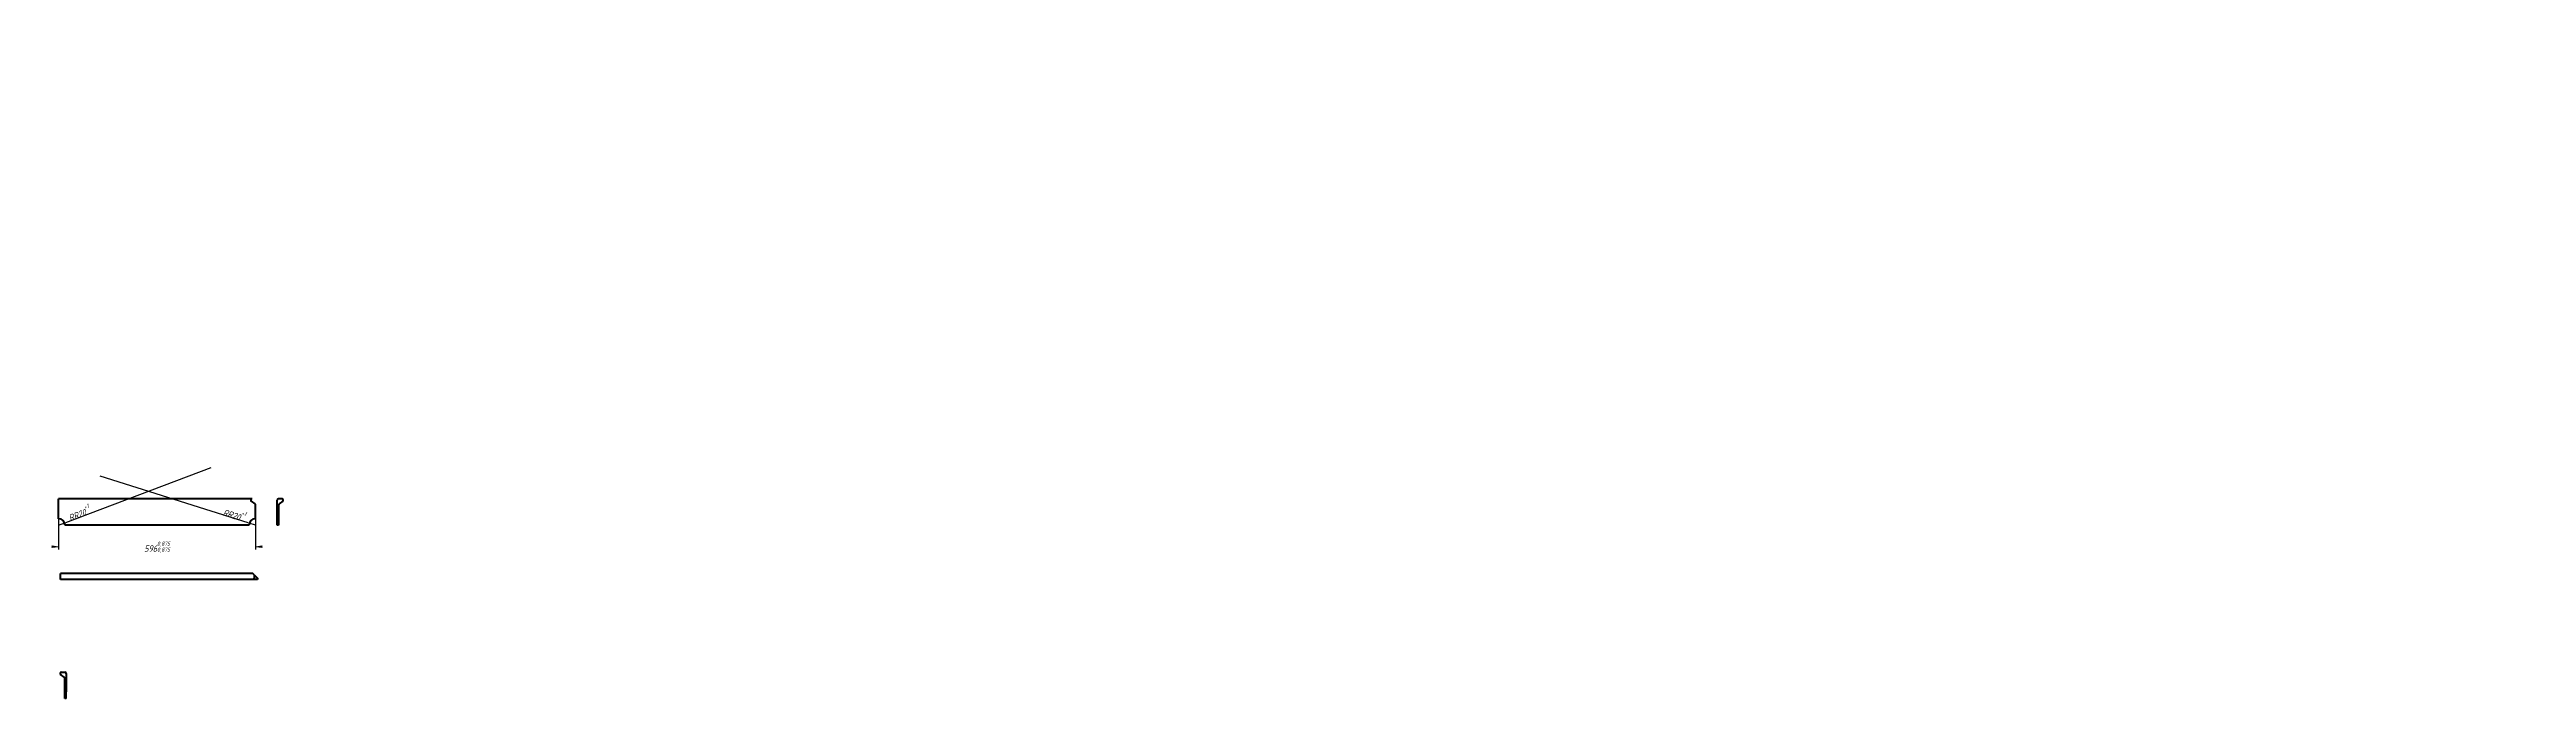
# Model space of a CAD drawing. Header units: millimetres. Extents: x 0 to 7350, y -239 to 297.
# Drawn here: x 5477 to 7350, y -194 to 297 of the extents above; entities that cross this region are included whole.
import ezdxf

# ---------------------------------------------------------------- set-up
doc = ezdxf.new("R2010")
doc.units = ezdxf.units.MM
doc.linetypes.add('K5LT_BASIC', pattern=[0])
doc.linetypes.add('K5LT_THIN', pattern=[0])
doc.layers.add('Системный слой', color=7, linetype='Continuous')
doc.layers.add('Системный слой (1)', color=7, linetype='Continuous', true_color=0x909090)
doc.styles.add('KDIMTEXTSTYLE', font='GOST_AU.SHX', dxfattribs={"width": 0.96, "oblique": 15, "height": 5})
doc.dimstyles.new('KDIMSTYLE (0.25)', dxfattribs={"dimtxt": 5, "dimasz": 1, "dimexe": 2, "dimexo": 0, "dimgap": 1, "dimtad": 1, "dimlfac": 4, "dimtxsty": 'KDIMTEXTSTYLE', "dimsah": 1, "dimcen": 0, "dimdle": 1, "dimadec": 0, "dimazin": 0, "dimtfac": 0.667, "dimtmove": 0, "dimatfit": 3, "dimfxl": 1, "dimtvp": 1, "dimtolj": 1, "dimtzin": 0, "dimarcsym": 0})

# ---------------------------------------------------------------- blocks, each defined once
blk = doc.blocks.new('KDIMARROW_01')
at = {"layer": 'Системный слой'}
blk.add_hatch(color=0, dxfattribs=at).paths.add_polyline_path([(0, 0), (-5, 0.658262491226197), (-4.5, 5.51091059616309e-16), (-5, -0.6582624912261956)])
at = {"layer": 'Системный слой', "color": 0, "linetype": 'K5LT_THIN', "lineweight": 18}
for p, q in [((-4.5, 5.51091059616309e-16), (-5, 0.658262491226197)), ((-5, 0.658262491226197), (0, 0)), ((0, 0), (-5, -0.6582624912261956)), ((-5, -0.6582624912261956), (-4.5, 5.51091059616309e-16))]:
    blk.add_line(p, q, dxfattribs=at)
at = {"layer": 'Системный слой (1)', "color": 0, "linetype": 'K5LT_THIN', "lineweight": 18}
blk.add_line((0, 0), (-1, 0), dxfattribs=at)
blk = doc.blocks.new('KDIMARROW_02')
at = {"layer": 'Системный слой'}
blk.add_hatch(color=0, dxfattribs=at).paths.add_polyline_path([(4.5, -5.51091059616309e-16), (5, 0.6582624912261956), (0, 0), (5, -0.658262491226197)])
at = {"layer": 'Системный слой', "color": 0, "linetype": 'K5LT_THIN', "lineweight": 18}
for p, q in [((5, 0.6582624912261956), (0, 0)), ((0, 0), (5, -0.658262491226197)), ((0, 0), (7, -8.572527594031472e-16)), ((4.5, -5.51091059616309e-16), (5, 0.6582624912261956)), ((5, -0.658262491226197), (4.5, -5.51091059616309e-16))]:
    blk.add_line(p, q, dxfattribs=at)
at = {"layer": 'Системный слой (1)', "color": 0, "linetype": 'K5LT_THIN', "lineweight": 18}
blk.add_line((0, 0), (-1, 0), dxfattribs=at)

msp = doc.modelspace()

# ---------------------------------------------------------------- linework, layer by layer
at = {"layer": 'Системный слой (1)', "color": 5, "linetype": 'K5LT_BASIC', "lineweight": 60, "true_color": 0x0000ff}
for p, q in [((5483.368437725867, -44.25623089676039), (5483.368437725867, -43.25623089676041)), ((5629.796183572125, -43.25623089676041), (5483.368437725867, -43.25623089676041)), ((5483.368437725867, -58.25623089676039), (5483.368437725867, -44.25623089676039)), ((5631.958249790361, -47.0736903537467), (5629.206371507593, -45.0637714397414)), ((5632.368437725882, -58.25623089676039), (5632.368437725873, -47.88123089673909)), ((5648.796183572079, -45.0637714397414), (5648.796183572079, -44.25623089676039)), ((5648.796183572079, -47.0736903537467), (5648.796183572079, -45.0637714397414)), ((5648.796183572079, -47.88123089673909), (5648.796183572079, -47.0736903537467)), ((5648.796183572079, -63.25623089676039), (5648.796183572079, -47.88123089673909)), ((5652.368437725852, -43.25623089676039), (5649.796183572079, -43.25623089676041)), ((5649.796183572079, -47.88123089676039), (5649.796183572079, -63.25623089676039)), ((5652.958249790341, -45.06377143975419), (5650.206371507584, -47.073690353768)), ((5627.368437725887, -63.25623089676039), (5488.368437725867, -63.25623089676039)), ((5649.796183572079, -63.25623089676039), (5648.796183572079, -63.25623089676039)), ((5630.223929417699, -99.68397674300184), (5484.796183572079, -99.68397674300184)), ((5484.796183572079, -100.6839767430018), (5484.796183572079, -99.68397674300184)), ((5484.796183572079, -103.2562308967749), (5484.796183572079, -100.6839767430018)), ((5484.796183572079, -104.2562308967749), (5484.796183572079, -103.2562308967749)), ((5630.223929418288, -104.2562308967749), (5484.796183572079, -104.2562308967749)), ((5631.223929418366, -100.6839767430018), (5630.223929418305, -99.68397674300184)), ((5630.223929418288, -104.2562308967749), (5631.223929418337, -103.2562308967749)), ((5630.634117353805, -104.2562308967749), (5630.223929418288, -104.2562308967749)), ((5633.385995636573, -104.2562308967749), (5630.634117353805, -104.2562308967749)), ((5631.223929418366, -100.6839767430018), (5631.223929418337, -103.2562308967749)), ((5631.223929418366, -100.6839767430018), (5633.385995636555, -102.8460429612697)), ((5633.385995636555, -102.8460429612697), (5633.796183572113, -103.2562308967749)), ((5633.796183572085, -104.2562308967749), (5633.385995636573, -104.2562308967749)), ((5633.796183572113, -103.2562308967749), (5633.796183572085, -104.2562308967749)), ((5487.67212271346, -178.2064783988102), (5484.920244430697, -176.1965594847949)), ((5485.510056495192, -174.3890189418026), (5488.082310648965, -174.3890189418026)), ((5488.082310648965, -189.3890189418239), (5488.082310648965, -179.0140189418026)), ((5489.082310648965, -175.3890189418026), (5489.082310648965, -189.3890189418239)), ((5488.082310648965, -194.389018941824), (5488.082310648965, -189.3890189418239)), ((5488.082310648965, -189.3890189418239), (5489.082310648965, -189.3890189418239)), ((5489.082310648965, -194.3890189418026), (5488.082310648965, -194.389018941824)), ((5489.082310648965, -194.3890189418026), (5489.082310648965, -189.3890189418239))]:
    msp.add_line(p, q, dxfattribs=at)
for centre, radius, start, end in [((5629.796183572093, -44.25623089673908), 1.000000000000029, 89.99999999819244, 180.0000000012205), ((5629.796183572098, -44.25623089673908), 1.000000000000015, 180.0000000012201, 233.856327137773), ((5631.368437725867, -47.88123089673908), 1.000000000000003, 0, 53.85632713773271), ((5649.796183572079, -44.25623089676039), 1.000000000000001, 90, 180), ((5650.796183572079, -47.88123089676039), 1.000000000000001, 126.1436728622673, 180), ((5652.368437725852, -44.25623089676039), 1.000000000000001, 306.143672861962, 90), ((5483.368437725867, -63.25623089676039), 5, 0, 90), ((5632.368437725887, -63.25623089676039), 5, 90.00000000005079, 180), ((5485.510056495192, -175.3890189418026), 1.000000000000015, 90, 233.8563271377288), ((5487.082310648965, -179.0140189418026), 1.000000000000004, 0, 53.85632713773275), ((5488.082310648965, -175.3890189418026), 1.000000000000004, 0, 90)]:
    msp.add_arc(centre, radius, start, end, dxfattribs=at)

# ---------------------------------------------------------------- dimensions: what is measured, and where the dimension line sits
at = {"layer": 'Системный слой (1)', "color": 7}
for center, radius, location in [((5483.368437725867, -63.25623089676039), 5.000000000000067, (5500.016523111587, -56.92469405524844)), ((5632.368437725887, -63.25623089676039), 4.999999999999907, (5615.386645992044, -57.88353554954359))]:
    msp.add_radius_dim(center=center, radius=radius, location=location, dimstyle='KDIMSTYLE (0.25)', override={"dimpost": '\\H5.0;\\W0.965;\\Q15;R<>\\H0.65x;\\S+1^;\\H1.5x;', "dimblk2": 'KDIMARROW_02', "dimclrt": 7, "dimtolj": 1}, dxfattribs=at).render()
msp.add_linear_dim(base=(5483.368437725867, -79.44745302228495), p1=(5632.368437725882, -58.25623089676039), p2=(5483.368437725867, -58.25623089676039), location=(5557.868437725874, -79.44745302228495), dimstyle='KDIMSTYLE (0.25)', override={"dimexo": 0, "dimpost": '\\H5.0;\\W0.965;\\Q15;<>\\H0.65x;\\S0,875^0,875;\\H1.5x;', "dimblk1": 'KDIMARROW_01', "dimblk2": 'KDIMARROW_01', "dimse1": 0, "dimse2": 0, "dimclrt": 7, "dimtolj": 1}, dxfattribs=at).render()

doc.saveas('drawing.dxf')
